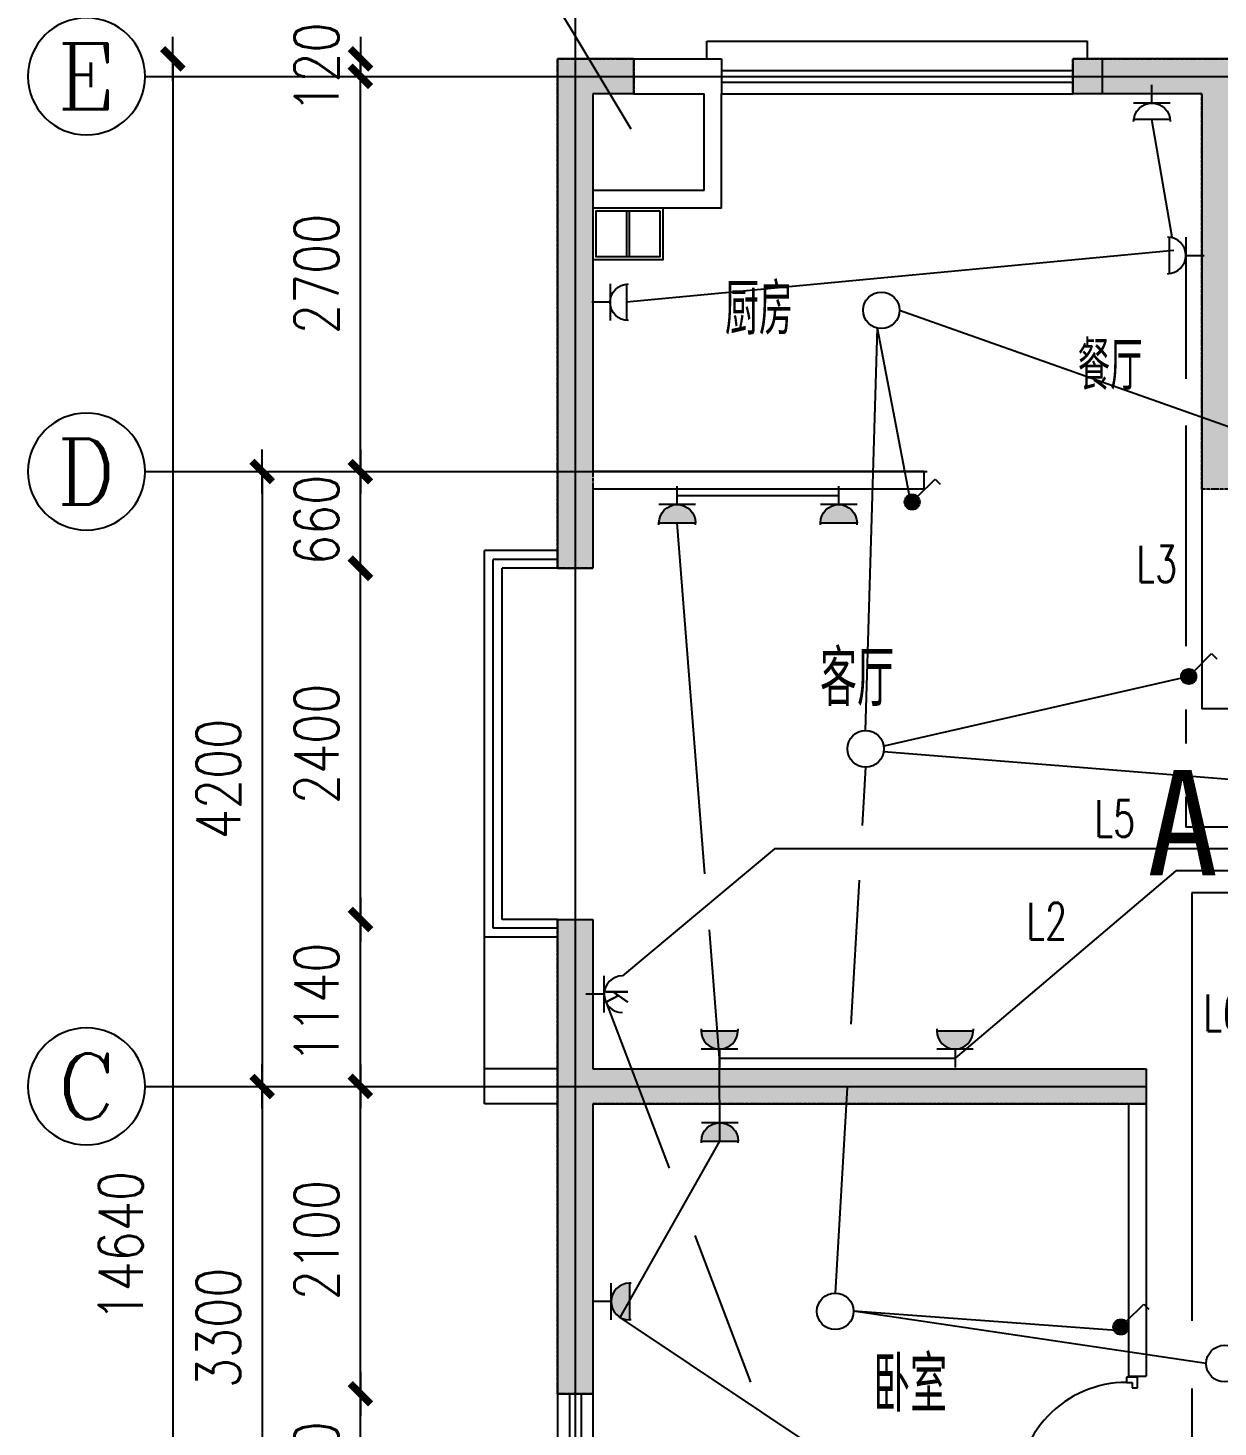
# Model space of a CAD drawing. Extents: x -170759 to 304867, y -311201 to 112352.
# Drawn here: x -86330 to -78201, y -250027 to -240469 of the extents above; entities that cross this region are included whole.
import ezdxf
from ezdxf.enums import TextEntityAlignment as Align

# ---------------------------------------------------------------- set-up
doc = ezdxf.new("R2010")
doc.units = 0
doc.linetypes.add('ACAD_ISO04W100', pattern=[30.5, 24, -3, 0.5, -3])
doc.linetypes.add('DOTE', pattern=[2.42, 2, -0.2, 0.02, -0.2])
doc.layers.get('0').update_dxf_attribs({"linetype": 'CONTINUOUS'})
doc.layers.get('DEFPOINTS').update_dxf_attribs({"linetype": 'CONTINUOUS'})
for name, color, linetype in [('AXIS', 3, 'CONTINUOUS'), ('AXIS_TEXT', 7, 'CONTINUOUS'), ('DOOR', 2, 'CONTINUOUS'), ('DOTE', 251, 'CONTINUOUS'), ('EQUIP', 3, 'CONTINUOUS'), ('TEX', 7, 'CONTINUOUS'), ('TEXT', 6, 'CONTINUOUS'), ('WALL', 7, 'CONTINUOUS'), ('WINDOW', 151, 'CONTINUOUS'), ('WIRE', 1, 'CONTINUOUS'), ('WZ', 3, 'CONTINUOUS'), ('ZXX', 2, 'ACAD_ISO04W100'), ('标注', 7, 'CONTINUOUS')]:
    doc.layers.add(name, color=color, linetype=linetype)
doc.styles.add('-黑体', font='SIMHEI.TTF', dxfattribs={"width": 0.8})
doc.styles.add('COMPLEX', font='COMPLEX')
doc.styles.add('DIM_FONT', font='SIMPLEX.shx', dxfattribs={"width": 0.8})
doc.styles.add('HZFS', font='txt.shx', dxfattribs={"width": 0.8, "bigfont": 'msi_fsx.shx'})
doc.styles.add('HZS', font='txt', dxfattribs={"width": 0.7, "bigfont": 'HZS'})
doc.styles.add('HZXXX', font='romans', dxfattribs={"width": 0.7, "bigfont": 'hzs'})
doc.dimstyles.new('AXIS', dxfattribs={"dimtxt": 300, "dimasz": 1, "dimexe": 250, "dimexo": 300, "dimgap": 150, "dimtad": 1, "dimdec": 0, "dimdsep": 46, "dimtxsty": 'DIM_FONT', "dimblk": '_DIMX', "dimblk1": '_DIMX', "dimblk2": '_DIMX', "dimcen": 2.5, "dimse1": 1, "dimse2": 1, "dimclrd": 3, "dimclre": 3, "dimclrt": 7, "dimadec": 0, "dimazin": 0, "dimtfac": 1, "dimtdec": 0, "dimtix": 1, "dimtmove": 2, "dimatfit": 3, "dimldrblk": '_DIMX', "dimfxl": 0, "dimtolj": 1, "dimtzin": 0, "dimarcsym": 0})

# ---------------------------------------------------------------- blocks, each defined once
blk = doc.blocks.new('_DIMX')
blk.add_line((-150, 0), (150, 0))
at = {"const_width": 50}
blk.add_lwpolyline([(-70, -70), (70, 70)], dxfattribs=at)
blk = doc.blocks.new('*D563')
at = {"layer": 'AXIS', "color": 3, "lineweight": -2}
blk.add_line((-85340.5, -240681.2), (-85340.5, -255319.2), dxfattribs=at)
at = {"layer": 'DEFPOINTS', "color": 0}
for p in [(-83609.5, -240680.2), (-85340.5, -255320.2), (-83626, -255320.2)]:
    blk.add_point(p, dxfattribs=at)
at = {"layer": 'AXIS', "color": 3, "lineweight": -2}
for p, rotation in [((-85340.5, -240680.2), 90), ((-85340.5, -255320.2), 270)]:
    blk.add_blockref('_DIMX', p, dxfattribs=dict(at, rotation=rotation))
at = {"layer": 'AXIS', "color": 7, "insert": (-85696.4, -248792.9), "char_height": 300, "attachment_point": 5, "rotation": 90, "style": 'DIM_FONT'}
blk.add_mtext('\\A1;14640', dxfattribs=at)
blk = doc.blocks.new('*D575')
at = {"layer": 'AXIS', "color": 3, "lineweight": -2}
blk.add_line((-84059.5, -247699.2), (-84059.5, -246561.2), dxfattribs=at)
at = {"layer": 'DEFPOINTS', "color": 0}
for p in [(-84059.5, -246560.2), (-82711.8, -246560.2), (-83360.4, -247700.2)]:
    blk.add_point(p, dxfattribs=at)
at = {"layer": 'AXIS', "color": 3, "lineweight": -2}
for p, rotation in [((-84059.5, -246560.2), 90), ((-84059.5, -247700.2), 270)]:
    blk.add_blockref('_DIMX', p, dxfattribs=dict(at, rotation=rotation))
at = {"layer": 'AXIS', "color": 7, "insert": (-84359.5, -247130.2), "char_height": 300, "attachment_point": 5, "rotation": 90, "style": 'DIM_FONT'}
blk.add_mtext('\\A1;1140', dxfattribs=at)
blk = doc.blocks.new('*D576')
at = {"layer": 'AXIS', "color": 3, "lineweight": -2}
blk.add_line((-84730.2, -243501.2), (-84730.2, -247699.2), dxfattribs=at)
at = {"layer": 'DEFPOINTS', "color": 0}
for p in [(-82863.7, -243500.2), (-84730.2, -247700.2), (-82863.7, -247700.2)]:
    blk.add_point(p, dxfattribs=at)
at = {"layer": 'AXIS', "color": 3, "lineweight": -2}
for p, rotation in [((-84730.2, -243500.2), 90), ((-84730.2, -247700.2), 270)]:
    blk.add_blockref('_DIMX', p, dxfattribs=dict(at, rotation=rotation))
at = {"layer": 'AXIS', "color": 7, "insert": (-85030.2, -245600.2), "char_height": 300, "attachment_point": 5, "rotation": 90, "style": 'DIM_FONT'}
blk.add_mtext('\\A1;4200', dxfattribs=at)
blk = doc.blocks.new('_AXISO')
blk.add_circle((0, 0), 0.5)
at = {"layer": 'AXIS_TEXT', "style": 'COMPLEX', "width": 1.041667}
blk.add_attdef('A', text='', height=0.56, dxfattribs=at).set_placement((-0.25, -0.28), (0.25, -0.28), align=Align.FIT)
blk = doc.blocks.new('*D577')
at = {"layer": 'AXIS', "color": 3, "lineweight": -2}
blk.add_line((-84730.2, -247701.2), (-84730.2, -250999.2), dxfattribs=at)
at = {"layer": 'DEFPOINTS', "color": 0}
for p in [(-82863.7, -247700.2), (-84730.2, -251000.2), (-82863.7, -251000.2)]:
    blk.add_point(p, dxfattribs=at)
at = {"layer": 'AXIS', "color": 3, "lineweight": -2}
for p, rotation in [((-84730.2, -247700.2), 90), ((-84730.2, -251000.2), 270)]:
    blk.add_blockref('_DIMX', p, dxfattribs=dict(at, rotation=rotation))
at = {"layer": 'AXIS', "color": 7, "insert": (-85030.2, -249350.2), "char_height": 300, "attachment_point": 5, "rotation": 90, "style": 'DIM_FONT'}
blk.add_mtext('\\A1;3300', dxfattribs=at)
blk = doc.blocks.new('*D578')
at = {"layer": 'AXIS', "color": 3, "lineweight": -2}
blk.add_line((-84059.5, -250999.2), (-84059.5, -249801.2), dxfattribs=at)
at = {"layer": 'DEFPOINTS', "color": 0}
for p in [(-84059.5, -249800.2), (-82711.8, -249800.2), (-82876.2, -251000.2)]:
    blk.add_point(p, dxfattribs=at)
at = {"layer": 'AXIS', "color": 3, "lineweight": -2}
for p, rotation in [((-84059.5, -249800.2), 90), ((-84059.5, -251000.2), 270)]:
    blk.add_blockref('_DIMX', p, dxfattribs=dict(at, rotation=rotation))
at = {"layer": 'AXIS', "color": 7, "insert": (-84359.5, -250400.2), "char_height": 300, "attachment_point": 5, "rotation": 90, "style": 'DIM_FONT'}
blk.add_mtext('\\A1;1200', dxfattribs=at)
blk = doc.blocks.new('_LINKPT1')
blk.add_line((0, 0), (0, 0))
blk = doc.blocks.new('M_X23')
for p, q in [((-0.5, 1.05), (-0.5, 1)), ((-0.5, 1), (0.5, 1)), ((0.5, 1.05), (0.5, 1)), ((0.5, 0.5), (-0.5, 0.5)), ((0, 0.5), (0, 0))]:
    blk.add_line(p, q)
blk.add_arc((0, 1), 0.5, 180, 0)
for points in [[(0.433, 0.75), (-0.433, 0.75), (0.5, 1), (-0.5, 1)], [(0.25, 0.567), (-0.25, 0.567), (0.433, 0.75), (-0.433, 0.75)], [(0, 0.5), (0, 0.5), (0.25, 0.567), (-0.25, 0.567)]]:
    blk.add_solid(points)
blk.add_blockref('_LINKPT1', (0.001, 0))
at = {"width": 0.8, "flags": 9}
blk.add_attdef('A', (0, 0), '', height=0.00002, dxfattribs=at)
blk = doc.blocks.new('*D579')
at = {"layer": 'AXIS', "color": 3, "lineweight": -2}
blk.add_line((-84059.5, -249799.2), (-84059.5, -247701.2), dxfattribs=at)
at = {"layer": 'DEFPOINTS', "color": 0}
for p in [(-84059.5, -247700.2), (-83360.4, -247700.2), (-82711.8, -249800.2)]:
    blk.add_point(p, dxfattribs=at)
at = {"layer": 'AXIS', "color": 3, "lineweight": -2}
for p, rotation in [((-84059.5, -247700.2), 90), ((-84059.5, -249800.2), 270)]:
    blk.add_blockref('_DIMX', p, dxfattribs=dict(at, rotation=rotation))
at = {"layer": 'AXIS', "color": 7, "insert": (-84359.5, -248750.2), "char_height": 300, "attachment_point": 5, "rotation": 90, "style": 'DIM_FONT'}
blk.add_mtext('\\A1;2100', dxfattribs=at)
blk = doc.blocks.new('_Y0FUQ')
blk.add_circle((0, 0), 0.5)
at = {"xscale": 0.002, "yscale": 0.002, "zscale": 0.002}
for p in [(0, 0.5), (-0.5, 0), (0.5, 0), (0, -0.5)]:
    blk.add_blockref('_LINKPT1', p, dxfattribs=at)
at = {"style": 'DIM_FONT', "width": 0.8, "flags": 9}
blk.add_attdef('A', (0, 0), '', height=0.00002, dxfattribs=at)
blk = doc.blocks.new('M_X2')
for p, q in [((0.147, 0.356), (0.625, 0.833)), ((0.625, 0.833), (0.766, 0.692))]:
    blk.add_line(p, q)
blk.add_circle((0, 0.208), 0.208)
for points in [[(-0.104, 0.389), (0.104, 0.389), (-0.18, 0.313), (0.18, 0.313)], [(0, 0.417), (0, 0.417), (-0.104, 0.389), (0.104, 0.389)], [(-0.18, 0.313), (0.18, 0.313), (-0.208, 0.208), (0.208, 0.208)], [(-0.18, 0.104), (0.18, 0.104), (-0.208, 0.208), (0.208, 0.208)], [(-0.104, 0.028), (0.104, 0.028), (-0.18, 0.104), (0.18, 0.104)], [(0, 0), (0, 0), (-0.104, 0.028), (0.104, 0.028)]]:
    blk.add_solid(points)
for p in [(0, 0.417), (-0.208, 0.208), (0.208, 0.208), (0, 0)]:
    blk.add_blockref('_LINKPT1', p)
at = {"width": 0.8, "flags": 9}
blk.add_attdef('A', (0, 0), '', height=0.00002, dxfattribs=at)
blk = doc.blocks.new('M_A23MCU')
for p, q in [((-0.454, 0.081), (-0.454, 0.905)), ((-0.454, 0.905), (-0.413, 0.905)), ((-0.413, 0.905), (-0.413, 0.081)), ((-0.489, 0.782), (-0.489, 0.624)), ((-0.378, 0.782), (-0.378, 0.624)), ((-0.495, -0.002), (-0.495, 0.081)), ((-0.495, 0.081), (-0.454, 0.081)), ((-0.413, 0.081), (-0.454, 0.081)), ((-0.454, 0.081), (-0.454, 0.039)), ((-0.454, 0.039), (-0.413, 0.039)), ((-0.413, 0.039), (-0.413, -0.002)), ((0.412, 0.039), (0.412, -0.002)), ((0.453, 0.039), (0.412, 0.039)), ((0.453, 0.081), (0.453, 0.039)), ((0.494, 0.081), (0.453, 0.081)), ((0.494, -0.002), (0.494, 0.081)), ((-0.413, -0.002), (-0.495, -0.002)), ((-0.495, -0.002), (-0.495, -0.002)), ((0.412, -0.002), (0.494, -0.002)), ((0.494, -0.002), (0.494, -0.002))]:
    blk.add_line(p, q)
blk.add_arc((-0.372, 0.082), 0.825, 359.9283, 92.866)
blk = doc.blocks.new('*D580')
at = {"layer": 'AXIS', "color": 3, "lineweight": -2}
blk.add_line((-84059.5, -243499.2), (-84059.5, -240801.2), dxfattribs=at)
at = {"layer": 'DEFPOINTS', "color": 0}
for p in [(-84059.5, -240800.2), (-83163.7, -240800.2), (-83163.7, -243500.2)]:
    blk.add_point(p, dxfattribs=at)
at = {"layer": 'AXIS', "color": 3, "lineweight": -2}
for p, rotation in [((-84059.5, -240800.2), 90), ((-84059.5, -243500.2), 270)]:
    blk.add_blockref('_DIMX', p, dxfattribs=dict(at, rotation=rotation))
at = {"layer": 'AXIS', "color": 7, "insert": (-84359.5, -242150.2), "char_height": 300, "attachment_point": 5, "rotation": 90, "style": 'DIM_FONT'}
blk.add_mtext('\\A1;2700', dxfattribs=at)
blk = doc.blocks.new('*D581')
at = {"layer": 'AXIS', "color": 3, "lineweight": -2}
for p, q in [((-84059.5, -243499.2), (-84059.5, -243498.2)), ((-84059.5, -244160.2), (-84059.5, -243500.2)), ((-84059.5, -244161.2), (-84059.5, -244162.2))]:
    blk.add_line(p, q, dxfattribs=at)
at = {"layer": 'DEFPOINTS', "color": 0}
for p in [(-84059.5, -243500.2), (-83163.7, -243500.2), (-82711.8, -244160.2)]:
    blk.add_point(p, dxfattribs=at)
at = {"layer": 'AXIS', "color": 3, "lineweight": -2}
for p, rotation in [((-84059.5, -243500.2), 270), ((-84059.5, -244160.2), 90)]:
    blk.add_blockref('_DIMX', p, dxfattribs=dict(at, rotation=rotation))
at = {"layer": 'AXIS', "color": 7, "insert": (-84359.5, -243830.2), "char_height": 300, "attachment_point": 5, "rotation": 90, "style": 'DIM_FONT'}
blk.add_mtext('\\A1;660', dxfattribs=at)
blk = doc.blocks.new('_X27OFR')
for p, q in [((0.25, 0.25), (-0.25, 0.25)), ((0, 0.25), (0, 0))]:
    blk.add_line(p, q)
blk.add_arc((0, 0.5), 0.25, 180, 0)
at = {"xscale": 0.002, "yscale": 0.002, "zscale": 0.002}
blk.add_blockref('_LINKPT1', (0, 0), dxfattribs=at)
at = {"style": 'DIM_FONT', "width": 0.8}
blk.add_text('K', height=0.3, dxfattribs=at).set_placement((-0.075, 0.274))
at = {"style": 'DIM_FONT', "width": 0.8, "flags": 9}
blk.add_attdef('A', (0, 0), '', height=0.00002, dxfattribs=at)
blk = doc.blocks.new('*D582')
at = {"layer": 'AXIS', "color": 3, "lineweight": -2}
blk.add_line((-84059.5, -246559.2), (-84059.5, -244161.2), dxfattribs=at)
at = {"layer": 'DEFPOINTS', "color": 0}
for p in [(-84059.5, -244160.2), (-82711.8, -244160.2), (-82711.8, -246560.2)]:
    blk.add_point(p, dxfattribs=at)
at = {"layer": 'AXIS', "color": 3, "lineweight": -2}
for p, rotation in [((-84059.5, -244160.2), 90), ((-84059.5, -246560.2), 270)]:
    blk.add_blockref('_DIMX', p, dxfattribs=dict(at, rotation=rotation))
at = {"layer": 'AXIS', "color": 7, "insert": (-84359.5, -245360.2), "char_height": 300, "attachment_point": 5, "rotation": 90, "style": 'DIM_FONT'}
blk.add_mtext('\\A1;2400', dxfattribs=at)
blk = doc.blocks.new('M_X24ZVU')
for p, q in [((0.497, 0.95), (-0.497, 0.95)), ((0.5, 0.5), (-0.5, 0.5)), ((0, 0.5), (0, 0))]:
    blk.add_line(p, q)
blk.add_arc((0, 1), 0.5, 180, 0)
blk.add_blockref('_LINKPT1', (0, 0))
at = {"width": 0.8, "flags": 9}
blk.add_attdef('A', (0, 0), '', height=0.00002, dxfattribs=at)
blk = doc.blocks.new('*D583')
at = {"layer": 'AXIS', "color": 3, "lineweight": -2}
for p, q in [((-84059.5, -240679.2), (-84059.5, -240678.2)), ((-84059.5, -240800.2), (-84059.5, -240680.2)), ((-84059.5, -240801.2), (-84059.5, -240802.2))]:
    blk.add_line(p, q, dxfattribs=at)
at = {"layer": 'DEFPOINTS', "color": 0}
for p in [(-84059.5, -240680.2), (-82711.8, -240680.2), (-83163.7, -240800.2)]:
    blk.add_point(p, dxfattribs=at)
at = {"layer": 'AXIS', "color": 3, "lineweight": -2}
for p, rotation in [((-84059.5, -240680.2), 270), ((-84059.5, -240800.2), 90)]:
    blk.add_blockref('_DIMX', p, dxfattribs=dict(at, rotation=rotation))
at = {"layer": 'AXIS', "color": 7, "insert": (-84359.5, -240740.2), "char_height": 300, "attachment_point": 5, "rotation": 90, "style": 'DIM_FONT'}
blk.add_mtext('\\A1;120', dxfattribs=at)

msp = doc.modelspace()

# ---------------------------------------------------------------- hatches: boundary and pattern name
at = {"layer": 'ZXX'}
for points in [[(-82711.84658, -244160.18923), (-82471.84658, -244160.18923), (-82471.84658, -240920.18923), (-82191.84658, -240920.18902), (-82191.84658, -240680.18923), (-82711.84658, -240680.18923)], [(-82711.84658, -249800.18923), (-82711.84658, -246560.18923), (-82471.84658, -246560.18923), (-82471.84658, -247580.18923), (-78691.84658, -247580.18923), (-78691.84658, -247820.18923), (-82471.84658, -247820.18923), (-82471.84658, -249800.18923)]]:
    msp.add_hatch(color=256, dxfattribs=at).paths.add_polyline_path(points)
h = msp.add_hatch(color=256, dxfattribs=at)
h.paths.add_polyline_path([(-78191.84658, -240680.18923), (-79191.84658, -240680.18923), (-79191.84658, -240800.18923), (-78191.84658, -240800.18923)])
h.paths.add_polyline_path([(-78191.84658, -240800.18923), (-79191.84658, -240800.18923), (-79191.84658, -240920.18923), (-78311.84658, -240920.18923), (-78311.84658, -243620.18923), (-78071.84658, -243620.18923), (-78071.84658, -241520.18923), (-77891.84658, -241520.18923), (-77891.84658, -241400.18923), (-78191.84658, -241400.18923)])
h.paths.add_polyline_path([(-78071.84658, -240680.18923), (-78191.84658, -240680.18923), (-78191.84658, -241400.18923), (-77891.84658, -241400.18923), (-77891.84658, -241280.18923), (-78071.84658, -241280.18923)])

# ---------------------------------------------------------------- linework, layer by layer
at = {"color": 2}
for p, q in [((-82240.3402, -242030.18902), (-82240.3402, -241720.18882)), ((-82220.3402, -242030.18902), (-82220.3402, -241720.18882))]:
    msp.add_line(p, q, dxfattribs=at)
for points in [[(-81991.84684, -241700.18882), (-82471.84684, -241700.18882), (-82471.84684, -242050.18902), (-81991.84684, -242050.18902)], [(-82011.84684, -241720.18882), (-82451.84684, -241720.18882), (-82451.84684, -242030.18902), (-82011.84684, -242030.18902)]]:
    msp.add_lwpolyline(points, close=True, dxfattribs=at)
at = {"layer": 'AXIS'}
for p, q in [((-85530.35735, -240800.18923), (-85166.56338, -240800.18923)), ((-85530.35735, -243500.18923), (-85166.56338, -243500.18923)), ((-85530.35735, -247700.18923), (-85166.56338, -247700.18923))]:
    msp.add_line(p, q, dxfattribs=at)
at = {"layer": 'DOOR'}
msp.add_line((-83211.84658, -247580.18923), (-83211.84658, -246680.18923), dxfattribs=at)
at = {"layer": 'DOTE', "linetype": 'DOTE', "ltscale": 0.5}
for p, q in [((-82591.84658, -238359.10623), (-82591.84658, -253300.18923)), ((-85492.76249, -240800.18923), (-78131.84658, -240800.18923)), ((-82591.84658, -240800.18923), (-78131.84658, -240800.18923)), ((-85492.76249, -243500.18923), (-80186.66409, -243500.18923)), ((-82591.84658, -243500.18923), (-80186.66409, -243500.18923)), ((-85492.76249, -247700.18923), (-78691.84658, -247700.18923)), ((-82591.84658, -247700.18923), (-78691.84658, -247700.18923))]:
    msp.add_line(p, q, dxfattribs=at)
at = {"layer": 'TEX', "color": 3}
msp.add_lwpolyline([(-85444.14327, -239748.89198), (-83056.68945, -239748.89198), (-82210.9491, -241157.40731)], dxfattribs=at)
at = {"layer": 'WALL'}
for p, q in [((-82711.84658, -240680.18923), (-82711.84658, -243620.18923)), ((-82191.84658, -240680.18923), (-82711.84658, -240680.18923)), ((-82191.84658, -240920.18923), (-82191.84658, -240680.18923)), ((-82191.84658, -240680.18923), (-81591.84658, -240680.18923)), ((-81591.84658, -240680.18923), (-81591.84658, -240920.18902)), ((-79191.84658, -240680.18923), (-79191.84658, -240920.18923)), ((-78991.84658, -240680.18923), (-79191.84658, -240680.18923)), ((-78991.84658, -240680.18923), (-78991.84658, -240920.18923)), ((-78071.84658, -240680.18923), (-78991.84658, -240680.18923)), ((-82471.84658, -240920.18923), (-82471.84658, -243500.18923)), ((-82191.84658, -240920.18923), (-82471.84658, -240920.18923)), ((-82191.84658, -240920.18902), (-81711.84658, -240920.18923)), ((-81711.84684, -241580.18923), (-81711.84658, -240920.18923)), ((-81591.84684, -241700.18923), (-81591.84658, -240920.18923)), ((-81591.84658, -240920.18923), (-81591.84658, -240920.18902)), ((-78995.51786, -240920.18923), (-79191.84658, -240920.18923)), ((-78311.84658, -240920.18923), (-78991.84658, -240920.18923)), ((-78311.84658, -240920.18923), (-78311.84658, -241520.18923)), ((-78311.84658, -241520.18923), (-78311.84658, -245120.18923)), ((-81711.84684, -241580.18923), (-82471.84684, -241580.18902)), ((-81591.84684, -241700.18923), (-82471.84684, -241700.18902)), ((-80209.57347, -243500.18923), (-82471.84658, -243500.18923)), ((-80209.57347, -243500.18923), (-80209.57347, -243620.18923)), ((-82711.84658, -243620.18923), (-82711.84658, -244160.18923)), ((-80209.57347, -243620.18923), (-82471.84658, -243620.18923)), ((-82471.84658, -243620.18923), (-82471.84658, -244160.18923)), ((-82711.84658, -244160.18923), (-82471.84658, -244160.18923)), ((-78131.84658, -245120.18923), (-78311.84658, -245120.18923)), ((-82711.84658, -246560.18923), (-82711.84658, -247790.49909)), ((-82711.84658, -246560.18923), (-82471.84658, -246560.18923)), ((-82471.84658, -246560.18923), (-82471.84658, -247580.18923)), ((-82471.84658, -246560.18923), (-82471.84658, -247580.18923)), ((-83211.84658, -247820.18923), (-83211.84658, -247580.18923)), ((-82711.84658, -247580.18923), (-83211.84658, -247580.18923)), ((-82711.84658, -247580.18923), (-82711.84658, -249800.18923)), ((-82471.84658, -247580.18923), (-78691.84658, -247580.18923)), ((-78691.84658, -247580.18923), (-78691.84658, -249680.18923)), ((-82711.84658, -247820.18923), (-83211.84658, -247820.18923)), ((-82471.84658, -247820.18923), (-78691.84658, -247820.18923)), ((-82471.84658, -247820.18923), (-82471.84658, -249800.18923)), ((-78811.84658, -247820.18923), (-78811.84658, -249680.18923)), ((-78811.84658, -249680.18923), (-78691.84658, -249680.18923)), ((-82711.84658, -249800.18923), (-82471.84658, -249800.18923))]:
    msp.add_line(p, q, dxfattribs=at)
at = {"layer": 'WINDOW'}
for p, q in [((-81691.84658, -240560.18923), (-79091.84658, -240560.18923)), ((-81691.84658, -240680.18923), (-81691.84658, -240560.18923)), ((-79091.84658, -240680.18923), (-79091.84658, -240560.18923)), ((-81591.84658, -240760.18923), (-79191.84658, -240760.18923)), ((-81591.84658, -240840.18923), (-79191.84658, -240840.18923)), ((-81591.84658, -240920.18923), (-79191.84658, -240920.18923)), ((-82711.84658, -244040.18923), (-83211.84658, -244040.18923)), ((-83211.84658, -246680.18923), (-83211.84658, -244040.18923)), ((-82711.84658, -244100.18923), (-83151.84658, -244100.18923)), ((-83151.84658, -246620.18923), (-83151.84658, -244100.18923)), ((-82711.84658, -244160.18923), (-83091.84658, -244160.18923)), ((-83091.84658, -246560.18923), (-83091.84658, -244160.18923)), ((-82711.84658, -246560.18923), (-83091.84658, -246560.18923)), ((-82711.84658, -246680.18923), (-83211.84658, -246680.18923)), ((-82711.84658, -246620.18923), (-83151.84658, -246620.18923)), ((-82711.84658, -249800.18923), (-82711.84658, -251120.18923)), ((-82631.84658, -249800.18923), (-82631.84658, -251040.18923)), ((-82551.84658, -249800.18923), (-82551.84658, -250960.18923)), ((-82471.84658, -249800.18923), (-82471.84658, -250880.18923))]:
    msp.add_line(p, q, dxfattribs=at)
at = {"layer": 'WIRE'}
for p, q in [((-78513.58001, -241897.95945), (-78651.84658, -241095.18923)), ((-78502.37783, -241990.5894), (-82241.03079, -242343.47847)), ((-78420.67813, -242022.95945), (-78420.67813, -242866.0101)), ((-80375.49104, -242398.15807), (-77626.24611, -243369.36769)), ((-80607.82733, -245269.11145), (-80526.70507, -242520.37846)), ((-80289.92563, -243759.85996), (-80526.70507, -242520.37846)), ((-78420.67813, -243185.72498), (-78420.67813, -244693.23572)), ((-81894.73414, -243663.14577), (-80791.79206, -243663.14577)), ((-81705.54858, -246247.37535), (-81894.73414, -243850.64577)), ((-78400.76502, -244899.55875), (-80484.32406, -245374.82565)), ((-78420.67813, -245124.79173), (-78420.67813, -245358.14739)), ((-77626.24611, -245642.37266), (-80484.4062, -245413.91608)), ((-80607.82733, -245519.11145), (-80630.92316, -245918.46982)), ((-78420.67813, -245722.62228), (-78420.67813, -245928.16246)), ((-77042.53194, -245928.16246), (-78420.67813, -245928.16246)), ((-81229.54036, -246078.16246), (-82269.4594, -246945.64249)), ((-77192.53194, -246078.16246), (-81229.54036, -246078.16246)), ((-80652.42688, -246290.2985), (-80709.36146, -247274.77522)), ((-78488.87501, -246228.16246), (-79997.26995, -247507.57735)), ((-77342.53194, -246228.16246), (-78488.87501, -246228.16246)), ((-78379.50578, -246378.16246), (-78379.50578, -249301.34644)), ((-77492.53194, -246378.16246), (-78379.50578, -246378.16246)), ((-81606.15313, -247506.5836), (-81675.37588, -246629.62341)), ((-82380.76404, -247127.53078), (-81950.44192, -248259.07293)), ((-81606.15313, -247506.5836), (-79997.26995, -247506.5836)), ((-81603.94031, -248073.36117), (-81606.15313, -247506.5836)), ((-80734.33899, -247706.67083), (-80815.59883, -249111.76447)), ((-82284.34658, -249278.4424), (-81603.94031, -248073.36117)), ((-81775.64324, -248718.71015), (-81394.67322, -249720.47978)), ((-78281.09853, -249593.85146), (-80690.59883, -249236.76447)), ((-78863.95091, -249369.85558), (-80690.59883, -249236.76447)), ((-80099.34658, -250738.4424), (-82284.34658, -249278.4424)), ((-78379.50578, -249764.15809), (-78379.50578, -252483.33206))]:
    msp.add_line(p, q, dxfattribs=at)
at = {"layer": 'ZXX'}
for points in [[(-82711.84658, -244160.18923), (-82711.84658, -240680.18923), (-82191.84658, -240680.18923), (-82191.84658, -240920.18902), (-82471.84658, -240920.18923), (-82471.84658, -244160.18923), (-82711.84658, -244160.18923)], [(-79191.84658, -240920.18923), (-79191.84658, -240680.18923), (-78071.84658, -240680.18923), (-78071.84658, -241280.18923), (-77891.84658, -241280.18923), (-77891.84658, -241520.18923), (-78071.84658, -241520.18923), (-78071.84658, -243620.18923), (-78311.84658, -243620.18923), (-78311.84658, -240920.18923), (-79191.84658, -240920.18923)], [(-82711.84658, -249800.18923), (-82711.84658, -246560.18923), (-82471.84658, -246560.18923), (-82471.84658, -247580.18923), (-78691.84658, -247580.18923), (-78691.84658, -247820.18923), (-82471.84658, -247820.18923), (-82471.84658, -249800.18923), (-82711.84658, -249800.18923)]]:
    msp.add_lwpolyline(points, dxfattribs=at)

# ---------------------------------------------------------------- block references
at = {"layer": 'AXIS'}
ref = msp.add_blockref('_AXISO', (-85930.35735, -240800.18923), dxfattribs=dict(at, xscale=-800, yscale=800, zscale=800))
ref.add_attrib('A', 'E', dxfattribs={"layer": 'AXIS_TEXT', "height": 448, "style": 'COMPLEX', "width": 1.171875}).set_placement((-86130.35735, -241024.18923), (-85730.35735, -241024.18923), align=Align.FIT)
ref = msp.add_blockref('_AXISO', (-85930.35735, -243500.18923), dxfattribs=dict(at, xscale=-800, yscale=800, zscale=800))
ref.add_attrib('A', 'D', dxfattribs={"layer": 'AXIS_TEXT', "height": 448, "style": 'COMPLEX', "width": 1.102941}).set_placement((-86130.35735, -243724.18923), (-85730.35735, -243724.18923), align=Align.FIT)
ref = msp.add_blockref('_AXISO', (-85930.35735, -247700.18923), dxfattribs=dict(at, xscale=-800, yscale=800, zscale=800))
ref.add_attrib('A', 'C', dxfattribs={"layer": 'AXIS_TEXT', "height": 448, "style": 'COMPLEX', "width": 1.25}).set_placement((-86130.35735, -247924.18923), (-85730.35735, -247924.18923), align=Align.FIT)
at = {"layer": 'EQUIP'}
for name, p, xscale, yscale, zscale, rotation in [('M_X24ZVU', (-78651.84658, -240857.68923), -250, 250, 250, 180), ('M_X24ZVU', (-78295.67813, -242022.95945), 250, 250, 250, 90), ('M_X24ZVU', (-82478.53079, -242343.47847), -250, 250, 250, 270), ('M_X23', (-81894.73414, -243600.64577), -250, 250, 250, 180), ('M_X23', (-80791.79206, -243600.64577), -250, 250, 250, 180), ('_X27OFR', (-82519.4594, -247070.64249), 500, 500, 500, 270), ('M_X23', (-81603.94031, -247823.36117), -250, 250, 250, 180), ('M_X23', (-82471.84658, -249170.18923), 250, 250, 250, 270)]:
    msp.add_blockref(name, p, dxfattribs=dict(at, xscale=xscale, yscale=yscale, zscale=zscale, rotation=rotation))
at = {"layer": 'EQUIP', "xscale": 250, "yscale": 250, "zscale": 250}
for name, p in [('_Y0FUQ', (-80500.49104, -242398.15807)), ('M_X2', (-80289.92563, -243759.85996)), ('M_X2', (-78400.76502, -244951.64208)), ('_Y0FUQ', (-80607.82733, -245394.11145)), ('M_X23', (-81606.15313, -247570.07735)), ('M_X23', (-79997.26995, -247570.07735)), ('_Y0FUQ', (-80815.59883, -249236.76447)), ('M_X2', (-78863.95091, -249395.89725)), ('_Y0FUQ', (-78156.09853, -249593.85146))]:
    msp.add_blockref(name, p, dxfattribs=at)
at = {"layer": 'WINDOW', "xscale": -900, "yscale": -900, "zscale": 900, "rotation": 270}
msp.add_blockref('M_A23MCU', (-78751.84658, -250130.18923), dxfattribs=at)

# ---------------------------------------------------------------- texts
at = {"layer": 'TEX', "color": 3, "style": 'HZXXX', "text_generation_flag": 6, "width": 0.7}
msp.add_text('厨房', height=350, rotation=180, dxfattribs=at).set_placement((-81569.2397, -242564.47157))
at = {"layer": 'TEXT', "color": 6, "style": '-黑体'}
msp.add_text('A ', height=720, dxfattribs=at).set_placement((-78687.07227, -246257.98371))
at = {"layer": 'WZ', "style": 'HZS', "width": 0.7}
for s, height, p in [('餐厅', 332.5, (-79158.69824, -242943.30652)), ('客厅', 380, (-80919.62781, -245102.72677)), ('卧室', 380, (-80556.33076, -249925.72842))]:
    msp.add_text(s, height=height, dxfattribs=at).set_placement(p)
at = {"layer": '标注', "linetype": 'Continuous', "style": 'HZFS', "width": 0.7}
for s, p in [('L3', (-78757.89846, -244256.49937)), ('L5', (-79044.14485, -245995.68603)), ('L2', (-79509.40501, -246695.61098)), ('L6', (-78299.90413, -247322.96033))]:
    msp.add_text(s, height=250, dxfattribs=at).set_placement(p)

# ---------------------------------------------------------------- dimensions: what is measured, and where the dimension line sits
at = {"layer": 'AXIS'}
for base, p1, p2, picture, middle in [((-84059.50406, -240680.18923), (-83163.73669, -240800.18923), (-82711.84658, -240680.18923), '*D583', (-84359.50406, -240740.18923)), ((-84059.50406, -240800.18923), (-83163.73669, -243500.18923), (-83163.73669, -240800.18923), '*D580', (-84359.50406, -242150.18923)), ((-84730.22711, -247700.18923), (-82863.73669, -243500.18923), (-82863.73669, -247700.18923), '*D576', (-85030.22711, -245600.18923)), ((-84059.50406, -243500.18923), (-82711.84658, -244160.18923), (-83163.73669, -243500.18923), '*D581', (-84359.50406, -243830.18923)), ((-84059.50406, -244160.18923), (-82711.84658, -246560.18923), (-82711.84658, -244160.18923), '*D582', (-84359.50406, -245360.18923)), ((-84059.50406, -246560.18923), (-83360.39229, -247700.18923), (-82711.84658, -246560.18923), '*D575', (-84359.50406, -247130.18923)), ((-84730.22711, -251000.18923), (-82863.73669, -247700.18923), (-82863.73669, -251000.18923), '*D577', (-85030.22711, -249350.18923)), ((-84059.50406, -247700.18923), (-82711.84658, -249800.18923), (-83360.39229, -247700.18923), '*D579', (-84359.50406, -248750.18923)), ((-84059.50406, -249800.18923), (-82876.1509, -251000.18923), (-82711.84658, -249800.18923), '*D578', (-84359.50406, -250400.18923))]:
    dim = msp.add_linear_dim(base=base, p1=p1, p2=p2, angle=270, dimstyle='AXIS', override={"dimse1": 1}, dxfattribs=at)
    dim.commit()
    dim.dimension.update_dxf_attribs({"geometry": picture, "text_midpoint": middle})
dim = msp.add_linear_dim(base=(-85340.47952, -255320.18923), p1=(-83609.50406, -240680.18923), p2=(-83626.04197, -255320.18923), angle=270, dimstyle='AXIS', dxfattribs=at)
dim.commit()
dim.dimension.update_dxf_attribs({"geometry": '*D563', "text_midpoint": (-85696.35153, -248792.92547), "dimtype": 160})

doc.saveas('drawing.dxf')
